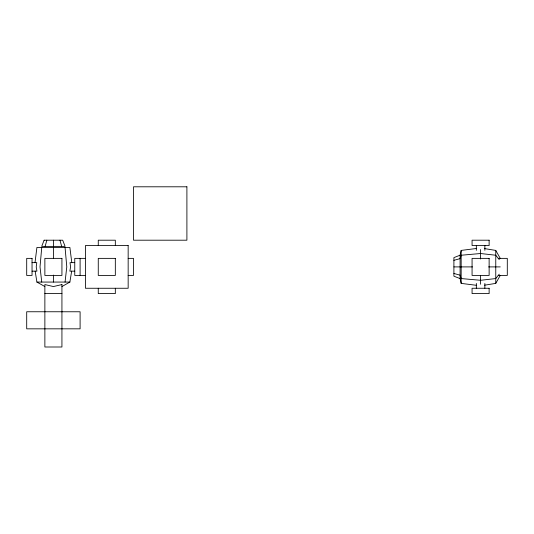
<?xml version="1.0" encoding="UTF-8"?>
<svg xmlns="http://www.w3.org/2000/svg" width="534" height="534" viewBox="0 0 534 534"><rect width="100%" height="100%" fill="white"/><g stroke="black" fill="none" stroke-linecap="round" stroke-linejoin="round"><path stroke-width="0.8" d="M41.739 247.462L40.017 266.9L41.739 282.065M65.061 282.065L66.783 266.9L65.061 247.462M35.004 262.641L36.913 247.462L69.887 247.462L71.796 262.641M61.931 286.551L69.887 282.065L71.643 271.159M476.548 285.323L461.162 283.387L460.094 278.594L460.094 255.205L461.162 250.413L476.548 248.477M45.13 246.394L46.832 240.2M484.592 285.189L495.766 283.387L500.251 275.431M499.257 274.182L495.766 278.561L480.6 280.29L461.162 278.561L460.094 275.17L453.9 273.468M460.094 255.205L453.9 257.608L453.9 276.191L460.094 278.594M453.9 260.332L460.094 258.63L461.162 255.239L480.6 253.517L495.766 255.239L499.257 259.617M85.44 258.369L74.76 258.369L74.76 275.431L85.44 275.431M128.16 258.369L133.5 258.369L133.5 275.431L128.16 275.431M498.215 258.369L507.3 258.369L507.3 275.431L498.215 275.431M32.04 262.641L36.766 262.641L36.232 266.9L36.919 271.159L32.04 271.159M74.76 262.641L70.034 262.641L70.568 266.9L69.881 271.159L74.76 271.159M453.9 266.9L472.503 266.9M488.583 266.9L500.251 266.9M35.157 271.159L36.913 282.065L69.887 282.065M44.856 293.6L61.944 293.6M61.944 311.756L26.7 311.756L26.7 328.844L80.1 328.831L80.1 311.769L61.931 311.769M484.592 248.61L495.766 250.413L500.251 258.369M36.913 282.065L44.869 286.551M59.968 240.2L61.67 246.394M495.766 250.413L495.766 283.387M484.859 245.54L484.859 250.353M484.859 283.447L484.859 288.26M480.6 249.552L480.6 259.023M480.6 275.564L480.6 284.248M476.341 245.54L476.341 250.353M476.341 283.447L476.341 288.26M461.162 250.413L461.162 283.387M115.331 245.54L115.331 240.2L98.269 240.2L98.269 245.54M115.331 288.26L115.331 293.6L98.269 293.6L98.269 288.26M80.1 258.369L80.1 275.431M53.4 240.2L53.4 246.394M53.4 247.462L53.4 258.65M53.4 275.05L53.4 282.065M44.108 240.2L41.705 246.394L65.095 246.394L62.692 240.2L44.108 240.2M61.931 284.562L53.4 286.551L44.869 284.562L44.869 347L61.931 347L61.931 284.562M186.9 186.8L133.5 186.8L133.5 240.2L186.9 240.2L186.9 186.8M489.131 240.2L472.069 240.2L472.069 245.54L489.131 245.54L489.131 240.2M128.16 245.54L85.44 245.54L85.44 288.26L128.16 288.26L128.16 245.54M32.04 258.369L26.7 258.369L26.7 275.431L32.04 275.431L32.04 258.369M61.931 258.369L44.869 258.369L44.869 275.431L61.931 275.431L61.931 258.369M115.331 258.369L98.269 258.369L98.269 275.431L115.331 275.431L115.331 258.369M489.131 258.369L472.069 258.369L472.069 275.431L489.131 275.431L489.131 258.369M489.131 288.26L472.069 288.26L472.069 293.6L489.131 293.6L489.131 288.26"/></g></svg>
